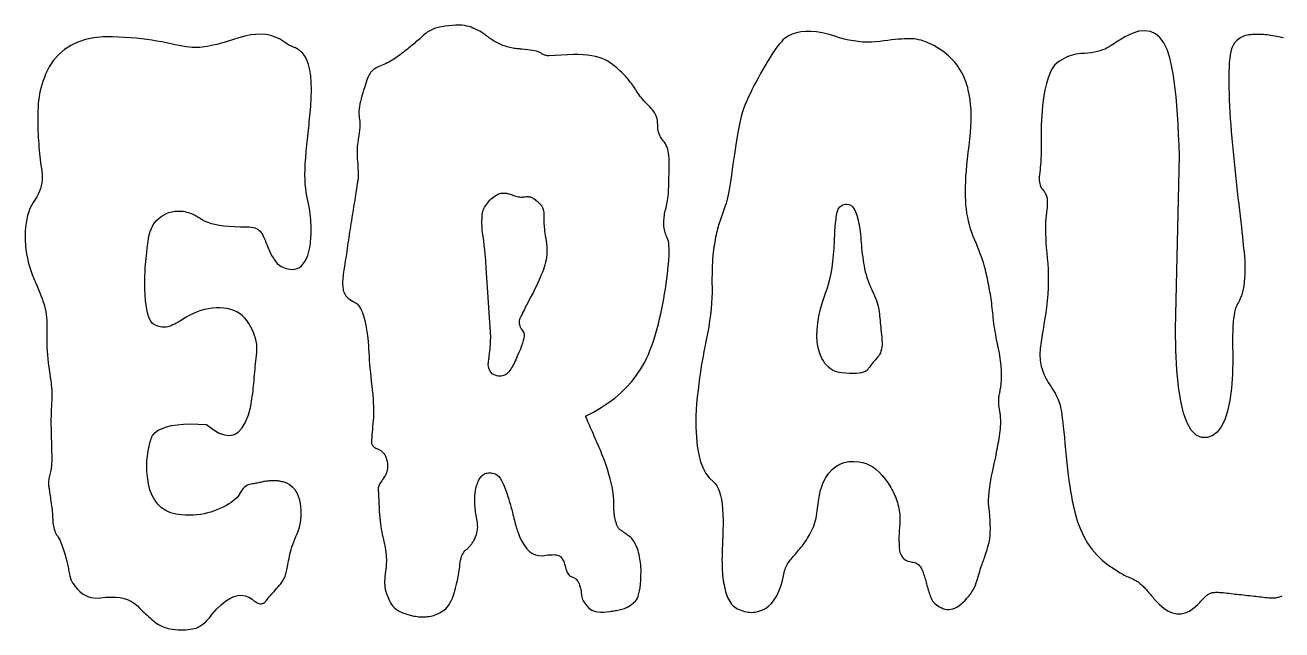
# Model space of a CAD drawing. Header units: millimetres. Extents: x 5 to 265, y 5 to 96.
# Drawn here: x 195.57 to 231.95, y 11.53 to 29.02 of the extents above; entities that cross this region are included whole.
import ezdxf

# ---------------------------------------------------------------- set-up
doc = ezdxf.new("R2010")
doc.units = ezdxf.units.MM

msp = doc.modelspace()

# ---------------------------------------------------------------- linework, layer by layer
at = {"layer": 'Schnitt'}
for points in [[(196.331, 16.315), (196.327, 16.27), (196.322, 16.225), (196.316, 16.182), (196.309, 16.139), (196.301, 16.097), (196.291, 16.057), (196.281, 16.017), (196.271, 15.978), (196.262, 15.94), (196.255, 15.903), (196.249, 15.867), (196.245, 15.832), (196.243, 15.799), (196.242, 15.766), (196.242, 15.735), (196.244, 15.705), (196.248, 15.676), (196.253, 15.646), (196.258, 15.612), (196.263, 15.576), (196.269, 15.537), (196.276, 15.494), (196.282, 15.449), (196.29, 15.4), (196.297, 15.349), (196.305, 15.294), (196.314, 15.236), (196.322, 15.177), (196.33, 15.119), (196.337, 15.061), (196.344, 15.004), (196.35, 14.947), (196.355, 14.892), (196.359, 14.837), (196.363, 14.782), (196.366, 14.728), (196.369, 14.675), (196.372, 14.623), (196.378, 14.574), (196.385, 14.526), (196.395, 14.48), (196.407, 14.436), (196.422, 14.394), (196.438, 14.354), (196.457, 14.316), (196.478, 14.28), (196.501, 14.247), (196.525, 14.209), (196.551, 14.164), (196.576, 14.111), (196.603, 14.05), (196.63, 13.98), (196.658, 13.902), (196.686, 13.816), (196.715, 13.722), (196.745, 13.62), (196.776, 13.51), (196.784, 13.466), (196.793, 13.424), (196.801, 13.382), (196.809, 13.341), (196.817, 13.301), (196.825, 13.262), (196.832, 13.224), (196.839, 13.186), (196.846, 13.15), (196.853, 13.114), (196.86, 13.08), (196.867, 13.048), (196.875, 13.018), (196.884, 12.991), (196.894, 12.966), (196.904, 12.943), (196.915, 12.922), (196.927, 12.903), (196.939, 12.887), (196.952, 12.872), (197.015, 12.781), (197.082, 12.701), (197.152, 12.632), (197.226, 12.573), (197.303, 12.526), (197.384, 12.49), (197.469, 12.464), (197.557, 12.45), (197.648, 12.447), (197.743, 12.455), (197.901, 12.471), (198.049, 12.477), (198.188, 12.473), (198.317, 12.458), (198.436, 12.433), (198.545, 12.396), (198.645, 12.35), (198.735, 12.293), (198.816, 12.225), (198.887, 12.147), (198.927, 12.107), (198.967, 12.068), (199.009, 12.028), (199.052, 11.988), (199.095, 11.949), (199.14, 11.909), (199.185, 11.87), (199.231, 11.83), (199.278, 11.79), (199.326, 11.751), (199.376, 11.713), (199.43, 11.679), (199.487, 11.648), (199.548, 11.621), (199.612, 11.597), (199.68, 11.577), (199.751, 11.56), (199.826, 11.547), (199.904, 11.537), (199.986, 11.531), (200.067, 11.528), (200.144, 11.527), (200.217, 11.53), (200.285, 11.535), (200.349, 11.542), (200.408, 11.552), (200.463, 11.565), (200.514, 11.58), (200.56, 11.598), (200.602, 11.619), (200.641, 11.642), (200.68, 11.668), (200.718, 11.697), (200.756, 11.728), (200.794, 11.762), (200.831, 11.798), (200.868, 11.838), (200.904, 11.879), (200.94, 11.924), (200.975, 11.971), (201.11, 12.122), (201.24, 12.249), (201.367, 12.352), (201.489, 12.432), (201.608, 12.487), (201.722, 12.52), (201.833, 12.528), (201.939, 12.513), (202.042, 12.473), (202.141, 12.411), (202.192, 12.37), (202.241, 12.338), (202.286, 12.312), (202.329, 12.294), (202.369, 12.284), (202.406, 12.281), (202.44, 12.286), (202.471, 12.298), (202.5, 12.318), (202.526, 12.345), (202.551, 12.376), (202.577, 12.409), (202.606, 12.444), (202.636, 12.48), (202.668, 12.518), (202.702, 12.557), (202.738, 12.598), (202.775, 12.64), (202.814, 12.684), (202.855, 12.729), (202.896, 12.775), (202.932, 12.819), (202.966, 12.861), (202.996, 12.902), (203.023, 12.941), (203.047, 12.979), (203.067, 13.015), (203.084, 13.049), (203.098, 13.083), (203.108, 13.114), (203.117, 13.147), (203.126, 13.182), (203.136, 13.221), (203.145, 13.264), (203.155, 13.309), (203.165, 13.358), (203.175, 13.41), (203.186, 13.466), (203.196, 13.525), (203.207, 13.587), (203.219, 13.651), (203.234, 13.717), (203.251, 13.785), (203.271, 13.854), (203.292, 13.925), (203.317, 13.997), (203.343, 14.071), (203.373, 14.146), (203.404, 14.223), (203.438, 14.301), (203.471, 14.382), (203.498, 14.463), (203.521, 14.547), (203.538, 14.632), (203.551, 14.719), (203.558, 14.808), (203.56, 14.899), (203.558, 14.991), (203.55, 15.085), (203.537, 15.181), (203.518, 15.274), (203.493, 15.36), (203.462, 15.44), (203.424, 15.512), (203.38, 15.577), (203.33, 15.635), (203.273, 15.686), (203.21, 15.73), (203.14, 15.767), (203.064, 15.797), (203.033, 15.805), (203.003, 15.812), (202.972, 15.819), (202.941, 15.825), (202.91, 15.83), (202.88, 15.834), (202.849, 15.837), (202.818, 15.839), (202.787, 15.84), (202.756, 15.841), (202.726, 15.84), (202.695, 15.839), (202.664, 15.838), (202.633, 15.835), (202.603, 15.832), (202.572, 15.829), (202.541, 15.824), (202.51, 15.82), (202.479, 15.814), (202.449, 15.808), (202.417, 15.801), (202.385, 15.794), (202.352, 15.788), (202.318, 15.781), (202.284, 15.775), (202.248, 15.768), (202.212, 15.761), (202.174, 15.755), (202.136, 15.748), (202.097, 15.742), (202.058, 15.733), (202.02, 15.719), (201.984, 15.701), (201.949, 15.678), (201.915, 15.651), (201.883, 15.619), (201.852, 15.582), (201.822, 15.541), (201.794, 15.495), (201.767, 15.445), (201.733, 15.397), (201.693, 15.35), (201.646, 15.304), (201.593, 15.258), (201.533, 15.214), (201.468, 15.17), (201.395, 15.128), (201.317, 15.086), (201.232, 15.045), (201.14, 15.005), (201.045, 14.968), (200.947, 14.936), (200.848, 14.908), (200.746, 14.885), (200.643, 14.868), (200.537, 14.855), (200.43, 14.847), (200.321, 14.843), (200.209, 14.845), (200.096, 14.851), (199.928, 14.874), (199.775, 14.916), (199.637, 14.978), (199.515, 15.059), (199.409, 15.159), (199.318, 15.279), (199.242, 15.418), (199.181, 15.576), (199.136, 15.754), (199.106, 15.951), (199.099, 16.029), (199.093, 16.107), (199.09, 16.184), (199.089, 16.26), (199.09, 16.335), (199.093, 16.41), (199.099, 16.483), (199.106, 16.556), (199.116, 16.627), (199.128, 16.698), (199.142, 16.766), (199.155, 16.829), (199.168, 16.887), (199.181, 16.941), (199.194, 16.99), (199.208, 17.033), (199.221, 17.072), (199.234, 17.106), (199.247, 17.136), (199.26, 17.16), (199.331, 17.234), (199.421, 17.299), (199.53, 17.354), (199.658, 17.399), (199.805, 17.435), (199.97, 17.461), (200.155, 17.477), (200.358, 17.484), (200.58, 17.48), (200.822, 17.468), (201.008, 17.323), (201.182, 17.221), (201.343, 17.164), (201.49, 17.151), (201.624, 17.182), (201.745, 17.257), (201.853, 17.375), (201.947, 17.538), (202.029, 17.745), (202.097, 17.995), (202.11, 18.066), (202.122, 18.138), (202.133, 18.21), (202.144, 18.284), (202.155, 18.358), (202.164, 18.433), (202.173, 18.51), (202.181, 18.586), (202.189, 18.664), (202.196, 18.743), (202.202, 18.822), (202.209, 18.902), (202.217, 18.981), (202.224, 19.061), (202.231, 19.142), (202.239, 19.222), (202.247, 19.303), (202.256, 19.383), (202.264, 19.464), (202.273, 19.546), (202.278, 19.627), (202.278, 19.71), (202.27, 19.793), (202.257, 19.876), (202.237, 19.961), (202.211, 20.046), (202.178, 20.131), (202.139, 20.218), (202.094, 20.305), (202.042, 20.392), (201.984, 20.476), (201.92, 20.551), (201.851, 20.617), (201.776, 20.675), (201.696, 20.725), (201.609, 20.765), (201.517, 20.798), (201.419, 20.821), (201.316, 20.836), (201.206, 20.843), (201.094, 20.841), (200.983, 20.833), (200.873, 20.817), (200.763, 20.794), (200.654, 20.763), (200.545, 20.725), (200.437, 20.68), (200.33, 20.628), (200.224, 20.569), (200.118, 20.502), (200.083, 20.48), (200.048, 20.459), (200.012, 20.439), (199.977, 20.419), (199.942, 20.4), (199.907, 20.382), (199.872, 20.364), (199.836, 20.347), (199.801, 20.331), (199.766, 20.315), (199.73, 20.302), (199.693, 20.291), (199.654, 20.285), (199.613, 20.282), (199.571, 20.282), (199.527, 20.286), (199.482, 20.294), (199.435, 20.305), (199.387, 20.319), (199.337, 20.337), (199.289, 20.364), (199.245, 20.404), (199.204, 20.457), (199.168, 20.524), (199.137, 20.604), (199.109, 20.697), (199.086, 20.804), (199.066, 20.925), (199.051, 21.058), (199.04, 21.206), (199.037, 21.272), (199.033, 21.34), (199.031, 21.41), (199.03, 21.48), (199.029, 21.552), (199.03, 21.625), (199.031, 21.7), (199.033, 21.776), (199.037, 21.853), (199.04, 21.931), (199.045, 22.012), (199.051, 22.095), (199.059, 22.181), (199.067, 22.269), (199.076, 22.36), (199.087, 22.454), (199.098, 22.55), (199.111, 22.649), (199.125, 22.751), (199.139, 22.855), (199.159, 22.957), (199.186, 23.053), (199.22, 23.142), (199.263, 23.224), (199.313, 23.3), (199.37, 23.369), (199.436, 23.432), (199.509, 23.488), (199.59, 23.537), (199.678, 23.58), (199.722, 23.597), (199.767, 23.611), (199.812, 23.622), (199.858, 23.631), (199.904, 23.638), (199.95, 23.642), (199.997, 23.644), (200.044, 23.644), (200.092, 23.641), (200.14, 23.635), (200.189, 23.627), (200.24, 23.615), (200.292, 23.6), (200.346, 23.581), (200.401, 23.558), (200.458, 23.532), (200.516, 23.503), (200.576, 23.47), (200.638, 23.433), (200.701, 23.393), (200.771, 23.354), (200.854, 23.318), (200.95, 23.287), (201.059, 23.26), (201.182, 23.237), (201.317, 23.218), (201.465, 23.203), (201.626, 23.193), (201.8, 23.187), (201.987, 23.185), (202.051, 23.183), (202.11, 23.177), (202.164, 23.168), (202.214, 23.155), (202.259, 23.138), (202.3, 23.117), (202.335, 23.093), (202.367, 23.065), (202.394, 23.033), (202.416, 22.998), (202.435, 22.96), (202.455, 22.921), (202.474, 22.882), (202.493, 22.841), (202.512, 22.8), (202.53, 22.758), (202.549, 22.714), (202.567, 22.671), (202.585, 22.626), (202.603, 22.58), (202.621, 22.534), (202.64, 22.489), (202.66, 22.445), (202.682, 22.402), (202.704, 22.36), (202.728, 22.319), (202.753, 22.278), (202.778, 22.239), (202.805, 22.2), (202.833, 22.162), (202.864, 22.126), (202.898, 22.094), (202.936, 22.065), (202.978, 22.039), (203.023, 22.016), (203.072, 21.997), (203.125, 21.981), (203.182, 21.969), (203.242, 21.959), (203.306, 21.953), (203.378, 21.96), (203.446, 21.979), (203.509, 22.011), (203.566, 22.055), (203.619, 22.113), (203.668, 22.183), (203.711, 22.266), (203.749, 22.361), (203.783, 22.47), (203.812, 22.591), (203.82, 22.649), (203.827, 22.708), (203.833, 22.769), (203.838, 22.832), (203.842, 22.896), (203.845, 22.962), (203.846, 23.029), (203.847, 23.098), (203.846, 23.168), (203.845, 23.24), (203.842, 23.313), (203.836, 23.39), (203.829, 23.468), (203.82, 23.549), (203.809, 23.633), (203.796, 23.718), (203.781, 23.807), (203.764, 23.897), (203.745, 23.991), (203.724, 24.086), (203.704, 24.188), (203.689, 24.3), (203.678, 24.422), (203.671, 24.554), (203.669, 24.696), (203.671, 24.849), (203.678, 25.011), (203.689, 25.184), (203.704, 25.366), (203.724, 25.559), (203.733, 25.643), (203.741, 25.726), (203.75, 25.81), (203.759, 25.893), (203.768, 25.977), (203.777, 26.061), (203.785, 26.144), (203.794, 26.228), (203.803, 26.311), (203.812, 26.395), (203.837, 26.666), (203.852, 26.918), (203.857, 27.15), (203.851, 27.362), (203.834, 27.555), (203.807, 27.727), (203.769, 27.88), (203.72, 28.013), (203.661, 28.126), (203.592, 28.22), (203.57, 28.241), (203.547, 28.262), (203.523, 28.281), (203.499, 28.299), (203.474, 28.316), (203.448, 28.332), (203.422, 28.347), (203.395, 28.361), (203.367, 28.373), (203.339, 28.385), (203.31, 28.396), (203.282, 28.409), (203.252, 28.423), (203.223, 28.437), (203.193, 28.453), (203.164, 28.47), (203.134, 28.489), (203.103, 28.508), (203.073, 28.528), (203.042, 28.55), (202.929, 28.621), (202.807, 28.678), (202.679, 28.72), (202.543, 28.747), (202.399, 28.759), (202.248, 28.755), (202.09, 28.737), (201.924, 28.704), (201.75, 28.656), (201.569, 28.594), (201.445, 28.556), (201.327, 28.521), (201.216, 28.491), (201.112, 28.463), (201.014, 28.44), (200.923, 28.419), (200.838, 28.403), (200.76, 28.39), (200.688, 28.38), (200.624, 28.374), (200.559, 28.371), (200.486, 28.372), (200.407, 28.376), (200.321, 28.384), (200.228, 28.396), (200.128, 28.411), (200.02, 28.429), (199.906, 28.451), (199.785, 28.477), (199.656, 28.506), (199.522, 28.535), (199.383, 28.562), (199.239, 28.586), (199.09, 28.608), (198.936, 28.627), (198.778, 28.643), (198.614, 28.656), (198.446, 28.667), (198.273, 28.676), (198.095, 28.682), (197.814, 28.679), (197.553, 28.653), (197.311, 28.603), (197.089, 28.53), (196.886, 28.434), (196.702, 28.315), (196.537, 28.172), (196.392, 28.006), (196.266, 27.817), (196.16, 27.604), (196.122, 27.511), (196.088, 27.418), (196.057, 27.324), (196.03, 27.229), (196.006, 27.134), (195.986, 27.038), (195.969, 26.942), (195.956, 26.844), (195.946, 26.746), (195.94, 26.648), (195.936, 26.549), (195.934, 26.451), (195.932, 26.353), (195.931, 26.255), (195.932, 26.158), (195.934, 26.062), (195.936, 25.966), (195.94, 25.87), (195.945, 25.775), (195.951, 25.68), (195.958, 25.586), (195.966, 25.493), (195.974, 25.402), (195.983, 25.311), (195.992, 25.221), (196.003, 25.133), (196.014, 25.045), (196.025, 24.959), (196.037, 24.874), (196.05, 24.79), (196.06, 24.706), (196.063, 24.623), (196.06, 24.541), (196.05, 24.459), (196.034, 24.377), (196.011, 24.296), (195.981, 24.216), (195.945, 24.135), (195.902, 24.056), (195.852, 23.976), (195.798, 23.894), (195.749, 23.807), (195.706, 23.715), (195.669, 23.617), (195.638, 23.514), (195.612, 23.406), (195.592, 23.293), (195.578, 23.174), (195.569, 23.05), (195.566, 22.921), (195.569, 22.79), (195.577, 22.66), (195.589, 22.533), (195.607, 22.407), (195.63, 22.283), (195.657, 22.161), (195.69, 22.04), (195.728, 21.922), (195.771, 21.805), (195.819, 21.689), (195.868, 21.578), (195.913, 21.473), (195.954, 21.374), (195.992, 21.281), (196.025, 21.195), (196.055, 21.114), (196.082, 21.04), (196.104, 20.972), (196.123, 20.91), (196.138, 20.854), (196.147, 20.818), (196.154, 20.782), (196.162, 20.745), (196.168, 20.708), (196.174, 20.67), (196.179, 20.631), (196.183, 20.591), (196.187, 20.551), (196.191, 20.511), (196.193, 20.469), (196.195, 20.426), (196.197, 20.38), (196.198, 20.332), (196.198, 20.281), (196.199, 20.227), (196.198, 20.171), (196.198, 20.112), (196.197, 20.05), (196.195, 19.986), (196.193, 19.919), (196.192, 19.847), (196.193, 19.768), (196.197, 19.68), (196.204, 19.585), (196.212, 19.482), (196.223, 19.372), (196.237, 19.254), (196.253, 19.128), (196.271, 18.994), (196.292, 18.853), (196.304, 18.771), (196.315, 18.691), (196.324, 18.614), (196.331, 18.54), (196.336, 18.468), (196.339, 18.399), (196.341, 18.333), (196.341, 18.269), (196.339, 18.208), (196.336, 18.149), (196.332, 18.096), (196.328, 18.042), (196.325, 17.987), (196.322, 17.931), (196.319, 17.875), (196.318, 17.817), (196.316, 17.758), (196.315, 17.699), (196.314, 17.639), (196.314, 17.578), (196.336, 16.456), (196.335, 16.408), (196.334, 16.361)], [(210.687, 28.135), (210.662, 28.139), (210.638, 28.144), (210.614, 28.151), (210.592, 28.16), (210.569, 28.17), (210.548, 28.181), (210.527, 28.194), (210.507, 28.209), (210.484, 28.224), (210.453, 28.238), (210.415, 28.252), (210.37, 28.265), (210.318, 28.278), (210.258, 28.289), (210.191, 28.3), (210.117, 28.311), (210.035, 28.321), (209.946, 28.33), (209.911, 28.33), (209.875, 28.332), (209.838, 28.335), (209.8, 28.339), (209.762, 28.343), (209.724, 28.35), (209.684, 28.357), (209.644, 28.365), (209.603, 28.374), (209.562, 28.385), (209.52, 28.396), (209.479, 28.409), (209.438, 28.423), (209.398, 28.437), (209.358, 28.453), (209.319, 28.47), (209.28, 28.489), (209.242, 28.508), (209.203, 28.528), (209.166, 28.55), (209.129, 28.572), (209.093, 28.594), (209.059, 28.616), (209.025, 28.638), (208.993, 28.66), (208.961, 28.682), (208.931, 28.704), (208.902, 28.726), (208.874, 28.748), (208.847, 28.769), (208.819, 28.791), (208.788, 28.813), (208.753, 28.834), (208.715, 28.856), (208.674, 28.877), (208.629, 28.897), (208.582, 28.918), (208.53, 28.938), (208.476, 28.958), (208.418, 28.978), (208.356, 28.996), (208.286, 29.009), (208.21, 29.017), (208.126, 29.021), (208.036, 29.02), (207.939, 29.014), (207.836, 29.004), (207.725, 28.989), (207.608, 28.969), (207.484, 28.945), (207.441, 28.931), (207.399, 28.916), (207.358, 28.899), (207.318, 28.88), (207.28, 28.86), (207.244, 28.839), (207.208, 28.815), (207.174, 28.791), (207.141, 28.764), (207.11, 28.737), (207.079, 28.708), (207.047, 28.678), (207.014, 28.649), (206.98, 28.619), (206.945, 28.588), (206.91, 28.557), (206.873, 28.526), (206.836, 28.494), (206.797, 28.461), (206.758, 28.429), (206.718, 28.396), (206.678, 28.363), (206.637, 28.33), (206.595, 28.297), (206.552, 28.264), (206.509, 28.231), (206.465, 28.198), (206.42, 28.165), (206.375, 28.132), (206.329, 28.099), (206.283, 28.067), (206.237, 28.036), (206.19, 28.007), (206.143, 27.979), (206.096, 27.953), (206.048, 27.929), (206.001, 27.906), (205.953, 27.884), (205.905, 27.864), (205.857, 27.846), (205.81, 27.828), (205.766, 27.807), (205.725, 27.785), (205.688, 27.762), (205.653, 27.736), (205.622, 27.709), (205.594, 27.68), (205.568, 27.649), (205.546, 27.616), (205.527, 27.582), (205.509, 27.544), (205.49, 27.502), (205.471, 27.454), (205.451, 27.401), (205.431, 27.343), (205.409, 27.28), (205.388, 27.212), (205.365, 27.139), (205.342, 27.061), (205.318, 26.977), (205.295, 26.894), (205.276, 26.815), (205.26, 26.74), (205.248, 26.67), (205.238, 26.604), (205.232, 26.542), (205.23, 26.485), (205.23, 26.432), (205.234, 26.384), (205.241, 26.34), (205.249, 26.295), (205.253, 26.244), (205.256, 26.188), (205.255, 26.125), (205.252, 26.057), (205.246, 25.982), (205.238, 25.902), (205.227, 25.816), (205.213, 25.723), (205.197, 25.625), (205.189, 25.572), (205.183, 25.516), (205.179, 25.459), (205.176, 25.4), (205.175, 25.339), (205.176, 25.277), (205.179, 25.213), (205.183, 25.147), (205.189, 25.079), (205.197, 25.01), (205.197, 24.987), (205.198, 24.965), (205.198, 24.943), (205.199, 24.92), (205.2, 24.897), (205.201, 24.874), (205.202, 24.85), (205.204, 24.827), (205.206, 24.803), (205.208, 24.779), (205.21, 24.754), (205.211, 24.73), (205.212, 24.705), (205.212, 24.68), (205.211, 24.655), (205.209, 24.63), (205.207, 24.604), (205.205, 24.578), (205.201, 24.552), (205.197, 24.526), (205.192, 24.497), (205.187, 24.464), (205.181, 24.427), (205.174, 24.385), (205.167, 24.339), (205.159, 24.288), (205.15, 24.233), (205.141, 24.174), (205.131, 24.11), (205.12, 24.042), (205.109, 23.971), (205.098, 23.899), (205.086, 23.826), (205.074, 23.752), (205.062, 23.677), (205.05, 23.6), (205.038, 23.523), (205.025, 23.444), (205.012, 23.364), (204.999, 23.284), (204.986, 23.202), (204.973, 23.121), (204.961, 23.04), (204.948, 22.96), (204.936, 22.879), (204.924, 22.799), (204.912, 22.719), (204.901, 22.64), (204.889, 22.56), (204.878, 22.481), (204.867, 22.403), (204.857, 22.328), (204.846, 22.255), (204.836, 22.185), (204.826, 22.118), (204.816, 22.054), (204.807, 21.992), (204.797, 21.932), (204.788, 21.875), (204.779, 21.821), (204.771, 21.769), (204.765, 21.718), (204.761, 21.668), (204.758, 21.619), (204.757, 21.571), (204.758, 21.524), (204.761, 21.479), (204.765, 21.434), (204.771, 21.391), (204.779, 21.349), (204.791, 21.307), (204.807, 21.268), (204.828, 21.229), (204.855, 21.192), (204.887, 21.156), (204.923, 21.122), (204.965, 21.088), (205.012, 21.057), (205.063, 21.026), (205.12, 20.997), (205.177, 20.959), (205.231, 20.901), (205.279, 20.825), (205.324, 20.729), (205.365, 20.615), (205.401, 20.481), (205.433, 20.328), (205.461, 20.156), (205.485, 19.965), (205.505, 19.754), (205.51, 19.652), (205.516, 19.546), (205.523, 19.437), (205.531, 19.325), (205.541, 19.21), (205.551, 19.092), (205.563, 18.971), (205.575, 18.847), (205.589, 18.72), (205.604, 18.589), (205.618, 18.459), (205.63, 18.334), (205.639, 18.213), (205.646, 18.097), (205.651, 17.984), (205.653, 17.877), (205.652, 17.773), (205.65, 17.674), (205.644, 17.58), (205.637, 17.49), (205.628, 17.405), (205.621, 17.327), (205.614, 17.256), (205.609, 17.191), (205.604, 17.132), (205.6, 17.081), (205.597, 17.036), (205.595, 16.997), (205.593, 16.965), (205.593, 16.94), (205.595, 16.918), (205.601, 16.897), (205.611, 16.877), (205.625, 16.857), (205.642, 16.838), (205.664, 16.82), (205.69, 16.802), (205.72, 16.785), (205.753, 16.769), (205.791, 16.753), (205.829, 16.736), (205.864, 16.714), (205.897, 16.689), (205.926, 16.66), (205.953, 16.627), (205.977, 16.59), (205.998, 16.548), (206.016, 16.503), (206.031, 16.454), (206.044, 16.401), (206.053, 16.347), (206.057, 16.294), (206.058, 16.242), (206.054, 16.192), (206.046, 16.143), (206.034, 16.095), (206.018, 16.049), (205.998, 16.004), (205.973, 15.96), (205.945, 15.918), (205.915, 15.877), (205.889, 15.839), (205.866, 15.803), (205.846, 15.77), (205.829, 15.739), (205.815, 15.71), (205.805, 15.684), (205.797, 15.661), (205.792, 15.64), (205.791, 15.621), (205.813, 15.049), (205.818, 14.954), (205.824, 14.861), (205.832, 14.771), (205.841, 14.683), (205.851, 14.598), (205.863, 14.516), (205.876, 14.436), (205.89, 14.36), (205.906, 14.285), (205.923, 14.214), (205.94, 14.145), (205.955, 14.079), (205.969, 14.015), (205.981, 13.955), (205.991, 13.897), (206.001, 13.843), (206.008, 13.791), (206.014, 13.742), (206.019, 13.696), (206.022, 13.653), (206.023, 13.612), (206.025, 13.571), (206.025, 13.532), (206.025, 13.495), (206.024, 13.458), (206.023, 13.422), (206.021, 13.387), (206.018, 13.354), (206.015, 13.321), (206.011, 13.29), (206.006, 13.259), (206.002, 13.229), (205.998, 13.2), (205.995, 13.17), (205.991, 13.142), (205.988, 13.113), (205.985, 13.085), (205.982, 13.058), (205.98, 13.031), (205.978, 13.004), (205.976, 12.978), (205.975, 12.951), (205.974, 12.924), (205.974, 12.897), (205.975, 12.87), (205.976, 12.842), (205.978, 12.814), (205.981, 12.786), (205.985, 12.758), (205.989, 12.729), (205.994, 12.699), (206.002, 12.667), (206.012, 12.632), (206.024, 12.594), (206.038, 12.553), (206.055, 12.51), (206.073, 12.465), (206.094, 12.416), (206.117, 12.365), (206.143, 12.312), (206.173, 12.258), (206.212, 12.208), (206.259, 12.162), (206.315, 12.118), (206.379, 12.078), (206.451, 12.041), (206.532, 12.008), (206.621, 11.977), (206.718, 11.95), (206.824, 11.927), (206.868, 11.919), (206.912, 11.912), (206.956, 11.907), (207, 11.904), (207.044, 11.902), (207.088, 11.902), (207.132, 11.903), (207.176, 11.906), (207.22, 11.91), (207.264, 11.916), (207.308, 11.924), (207.352, 11.934), (207.396, 11.946), (207.44, 11.962), (207.484, 11.979), (207.528, 11.999), (207.572, 12.021), (207.616, 12.046), (207.66, 12.073), (207.704, 12.103), (207.747, 12.138), (207.788, 12.182), (207.828, 12.235), (207.866, 12.296), (207.902, 12.367), (207.936, 12.446), (207.968, 12.534), (207.999, 12.63), (208.028, 12.736), (208.056, 12.85), (208.068, 12.9), (208.081, 12.951), (208.092, 13.003), (208.103, 13.058), (208.113, 13.114), (208.123, 13.172), (208.132, 13.232), (208.14, 13.294), (208.148, 13.357), (208.154, 13.422), (208.162, 13.486), (208.173, 13.545), (208.187, 13.6), (208.204, 13.651), (208.223, 13.697), (208.245, 13.739), (208.271, 13.776), (208.299, 13.809), (208.33, 13.838), (208.363, 13.862), (208.381, 13.88), (208.398, 13.898), (208.415, 13.916), (208.432, 13.936), (208.449, 13.955), (208.465, 13.975), (208.481, 13.996), (208.497, 14.017), (208.513, 14.038), (208.528, 14.06), (208.543, 14.082), (208.558, 14.106), (208.571, 14.132), (208.585, 14.158), (208.597, 14.186), (208.609, 14.215), (208.62, 14.246), (208.63, 14.278), (208.64, 14.311), (208.649, 14.345), (208.657, 14.382), (208.663, 14.419), (208.667, 14.459), (208.669, 14.5), (208.668, 14.543), (208.666, 14.588), (208.662, 14.635), (208.656, 14.683), (208.648, 14.733), (208.638, 14.785), (208.628, 14.838), (208.618, 14.889), (208.61, 14.941), (208.603, 14.991), (208.597, 15.041), (208.592, 15.09), (208.588, 15.138), (208.585, 15.186), (208.584, 15.233), (208.583, 15.28), (208.584, 15.326), (208.585, 15.371), (208.588, 15.415), (208.592, 15.458), (208.597, 15.5), (208.603, 15.541), (208.61, 15.582), (208.618, 15.621), (208.628, 15.66), (208.638, 15.698), (208.65, 15.734), (208.662, 15.769), (208.676, 15.803), (208.691, 15.835), (208.707, 15.865), (208.724, 15.894), (208.742, 15.922), (208.761, 15.947), (208.782, 15.972), (208.803, 15.995), (208.826, 16.015), (208.852, 16.032), (208.88, 16.046), (208.91, 16.056), (208.943, 16.063), (208.979, 16.067), (209.016, 16.068), (209.056, 16.065), (209.099, 16.059), (209.144, 16.05), (209.19, 16.033), (209.234, 16.004), (209.277, 15.964), (209.32, 15.912), (209.361, 15.849), (209.401, 15.774), (209.44, 15.687), (209.478, 15.589), (209.515, 15.479), (209.551, 15.357), (209.568, 15.304), (209.585, 15.25), (209.601, 15.197), (209.618, 15.142), (209.633, 15.088), (209.648, 15.032), (209.663, 14.977), (209.677, 14.921), (209.691, 14.864), (209.705, 14.807), (209.718, 14.751), (209.731, 14.697), (209.744, 14.646), (209.757, 14.596), (209.771, 14.549), (209.784, 14.504), (209.797, 14.461), (209.81, 14.42), (209.823, 14.382), (209.837, 14.345), (209.892, 14.2), (209.954, 14.073), (210.021, 13.963), (210.093, 13.871), (210.172, 13.796), (210.256, 13.739), (210.346, 13.699), (210.442, 13.677), (210.543, 13.673), (210.65, 13.686), (210.71, 13.693), (210.765, 13.699), (210.816, 13.701), (210.863, 13.702), (210.906, 13.7), (210.944, 13.695), (210.979, 13.688), (211.009, 13.679), (211.035, 13.667), (211.057, 13.653), (211.076, 13.636), (211.095, 13.615), (211.112, 13.592), (211.129, 13.565), (211.145, 13.535), (211.16, 13.501), (211.174, 13.464), (211.187, 13.424), (211.199, 13.381), (211.211, 13.334), (211.223, 13.288), (211.236, 13.246), (211.251, 13.208), (211.267, 13.174), (211.285, 13.144), (211.304, 13.119), (211.325, 13.098), (211.348, 13.081), (211.372, 13.068), (211.398, 13.059), (211.423, 13.051), (211.448, 13.042), (211.471, 13.029), (211.493, 13.015), (211.513, 12.999), (211.532, 12.98), (211.55, 12.959), (211.567, 12.936), (211.582, 12.911), (211.596, 12.883), (211.608, 12.854), (211.62, 12.824), (211.63, 12.794), (211.64, 12.762), (211.648, 12.729), (211.655, 12.696), (211.661, 12.662), (211.666, 12.626), (211.67, 12.59), (211.673, 12.553), (211.676, 12.516), (211.684, 12.479), (211.694, 12.442), (211.708, 12.406), (211.725, 12.369), (211.745, 12.333), (211.769, 12.297), (211.796, 12.261), (211.826, 12.226), (211.859, 12.191), (211.89, 12.154), (211.927, 12.122), (211.972, 12.096), (212.025, 12.075), (212.085, 12.059), (212.152, 12.048), (212.227, 12.043), (212.31, 12.043), (212.4, 12.048), (212.497, 12.059), (212.537, 12.063), (212.576, 12.069), (212.615, 12.075), (212.654, 12.082), (212.692, 12.089), (212.731, 12.097), (212.769, 12.106), (212.807, 12.115), (212.844, 12.125), (212.882, 12.136), (212.919, 12.148), (212.956, 12.162), (212.992, 12.179), (213.028, 12.197), (213.063, 12.218), (213.098, 12.241), (213.133, 12.267), (213.167, 12.294), (213.2, 12.324), (213.234, 12.356), (213.265, 12.394), (213.293, 12.443), (213.318, 12.503), (213.339, 12.574), (213.357, 12.655), (213.372, 12.747), (213.384, 12.85), (213.392, 12.964), (213.397, 13.089), (213.399, 13.224), (213.398, 13.285), (213.395, 13.346), (213.391, 13.407), (213.384, 13.467), (213.377, 13.526), (213.367, 13.586), (213.355, 13.644), (213.342, 13.703), (213.327, 13.76), (213.311, 13.818), (213.292, 13.873), (213.273, 13.925), (213.252, 13.974), (213.23, 14.02), (213.206, 14.062), (213.181, 14.101), (213.155, 14.137), (213.128, 14.17), (213.099, 14.199), (213.069, 14.225), (213.039, 14.248), (213.01, 14.27), (212.983, 14.29), (212.958, 14.309), (212.934, 14.326), (212.912, 14.342), (212.891, 14.356), (212.872, 14.369), (212.854, 14.38), (212.838, 14.389), (212.823, 14.399), (212.808, 14.409), (212.795, 14.42), (212.782, 14.432), (212.769, 14.444), (212.757, 14.458), (212.746, 14.473), (212.736, 14.488), (212.726, 14.504), (212.717, 14.521), (212.708, 14.54), (212.7, 14.56), (212.692, 14.581), (212.684, 14.604), (212.676, 14.629), (212.668, 14.655), (212.661, 14.682), (212.654, 14.711), (212.647, 14.742), (212.64, 14.774), (212.634, 14.809), (212.628, 14.848), (212.623, 14.891), (212.619, 14.938), (212.615, 14.989), (212.612, 15.043), (212.61, 15.102), (212.608, 15.165), (212.607, 15.231), (212.607, 15.302), (212.604, 15.379), (212.596, 15.465), (212.581, 15.56), (212.561, 15.664), (212.536, 15.777), (212.504, 15.9), (212.467, 16.031), (212.424, 16.171), (212.375, 16.32), (212.321, 16.478), (212.295, 16.544), (212.268, 16.61), (212.241, 16.675), (212.214, 16.74), (212.186, 16.805), (212.159, 16.87), (212.131, 16.935), (212.103, 16.999), (212.075, 17.063), (212.046, 17.127), (212.018, 17.19), (211.99, 17.252), (211.964, 17.313), (211.937, 17.373), (211.912, 17.432), (211.887, 17.49), (211.862, 17.546), (211.839, 17.602), (211.816, 17.656), (211.793, 17.71), (212.024, 17.828), (212.242, 17.955), (212.446, 18.09), (212.638, 18.234), (212.816, 18.386), (212.981, 18.546), (213.133, 18.715), (213.271, 18.892), (213.396, 19.077), (213.508, 19.271), (213.56, 19.378), (213.61, 19.49), (213.658, 19.605), (213.704, 19.725), (213.748, 19.848), (213.79, 19.975), (213.829, 20.107), (213.867, 20.242), (213.903, 20.381), (213.937, 20.524), (213.969, 20.669), (214, 20.814), (214.028, 20.958), (214.055, 21.103), (214.08, 21.247), (214.103, 21.391), (214.125, 21.535), (214.145, 21.678), (214.163, 21.821), (214.179, 21.964), (214.193, 22.102), (214.203, 22.229), (214.209, 22.346), (214.213, 22.452), (214.212, 22.547), (214.208, 22.632), (214.201, 22.706), (214.19, 22.77), (214.175, 22.823), (214.157, 22.866), (214.138, 22.904), (214.122, 22.942), (214.107, 22.982), (214.094, 23.022), (214.083, 23.064), (214.074, 23.106), (214.067, 23.149), (214.062, 23.193), (214.059, 23.238), (214.058, 23.284), (214.059, 23.33), (214.061, 23.376), (214.064, 23.422), (214.069, 23.468), (214.075, 23.514), (214.082, 23.561), (214.091, 23.607), (214.1, 23.653), (214.112, 23.699), (214.124, 23.745), (214.137, 23.793), (214.148, 23.843), (214.159, 23.896), (214.168, 23.951), (214.176, 24.009), (214.184, 24.07), (214.19, 24.133), (214.195, 24.199), (214.198, 24.268), (214.201, 24.339), (214.203, 24.412), (214.205, 24.485), (214.207, 24.56), (214.208, 24.634), (214.209, 24.71), (214.21, 24.786), (214.211, 24.863), (214.212, 24.941), (214.212, 25.019), (214.212, 25.098), (214.21, 25.174), (214.206, 25.247), (214.197, 25.315), (214.186, 25.379), (214.171, 25.438), (214.153, 25.493), (214.131, 25.544), (214.107, 25.59), (214.079, 25.632), (214.047, 25.669), (214.016, 25.706), (213.988, 25.744), (213.963, 25.786), (213.942, 25.829), (213.924, 25.875), (213.909, 25.924), (213.897, 25.975), (213.889, 26.028), (213.884, 26.084), (213.882, 26.142), (213.88, 26.201), (213.873, 26.258), (213.862, 26.313), (213.845, 26.367), (213.825, 26.42), (213.799, 26.47), (213.769, 26.52), (213.735, 26.568), (213.695, 26.614), (213.651, 26.659), (213.606, 26.703), (213.563, 26.746), (213.522, 26.79), (213.483, 26.833), (213.445, 26.876), (213.41, 26.919), (213.377, 26.961), (213.345, 27.003), (213.316, 27.046), (213.289, 27.087), (213.262, 27.129), (213.235, 27.171), (213.206, 27.212), (213.178, 27.253), (213.148, 27.294), (213.118, 27.334), (213.088, 27.374), (213.056, 27.415), (213.024, 27.455), (212.992, 27.494), (212.957, 27.534), (212.92, 27.575), (212.879, 27.617), (212.835, 27.66), (212.788, 27.703), (212.738, 27.748), (212.685, 27.793), (212.629, 27.839), (212.57, 27.886), (212.508, 27.934), (212.44, 27.98), (212.363, 28.021), (212.278, 28.057), (212.184, 28.089), (212.082, 28.115), (211.971, 28.137), (211.852, 28.154), (211.724, 28.166), (211.587, 28.173), (211.442, 28.176), (210.738, 28.132), (210.712, 28.133)], [(216.895, 12.093), (216.998, 12.144), (217.092, 12.211), (217.179, 12.294), (217.257, 12.394), (217.328, 12.51), (217.391, 12.642), (217.446, 12.79), (217.493, 12.955), (217.532, 13.136), (217.542, 13.184), (217.554, 13.23), (217.568, 13.274), (217.583, 13.317), (217.601, 13.359), (217.621, 13.399), (217.642, 13.437), (217.666, 13.474), (217.692, 13.509), (217.719, 13.543), (217.748, 13.576), (217.777, 13.61), (217.807, 13.645), (217.837, 13.68), (217.868, 13.716), (217.899, 13.753), (217.93, 13.79), (217.962, 13.828), (217.994, 13.866), (218.027, 13.906), (218.06, 13.946), (218.092, 13.988), (218.124, 14.032), (218.155, 14.078), (218.186, 14.126), (218.217, 14.175), (218.247, 14.226), (218.277, 14.279), (218.306, 14.333), (218.335, 14.389), (218.362, 14.447), (218.388, 14.507), (218.411, 14.568), (218.432, 14.63), (218.45, 14.695), (218.467, 14.76), (218.481, 14.827), (218.493, 14.896), (218.503, 14.966), (218.511, 15.038), (218.518, 15.109), (218.525, 15.177), (218.533, 15.243), (218.542, 15.305), (218.552, 15.365), (218.562, 15.422), (218.573, 15.476), (218.585, 15.527), (218.597, 15.575), (218.61, 15.621), (218.676, 15.787), (218.752, 15.933), (218.838, 16.059), (218.933, 16.166), (219.038, 16.253), (219.153, 16.32), (219.278, 16.367), (219.412, 16.395), (219.556, 16.402), (219.709, 16.39), (219.813, 16.371), (219.915, 16.339), (220.014, 16.295), (220.11, 16.239), (220.204, 16.17), (220.295, 16.09), (220.383, 15.996), (220.469, 15.891), (220.552, 15.773), (220.633, 15.643), (220.662, 15.59), (220.691, 15.536), (220.717, 15.482), (220.742, 15.428), (220.764, 15.373), (220.786, 15.318), (220.805, 15.263), (220.823, 15.207), (220.838, 15.15), (220.852, 15.093), (220.865, 15.036), (220.875, 14.979), (220.883, 14.923), (220.889, 14.866), (220.894, 14.81), (220.896, 14.754), (220.896, 14.698), (220.895, 14.643), (220.891, 14.587), (220.885, 14.532), (220.879, 14.477), (220.874, 14.419), (220.871, 14.36), (220.868, 14.298), (220.866, 14.236), (220.866, 14.171), (220.866, 14.104), (220.868, 14.036), (220.871, 13.966), (220.874, 13.895), (220.882, 13.825), (220.896, 13.762), (220.917, 13.706), (220.945, 13.655), (220.979, 13.612), (221.02, 13.574), (221.067, 13.543), (221.121, 13.518), (221.181, 13.5), (221.248, 13.488), (221.287, 13.482), (221.323, 13.473), (221.356, 13.461), (221.387, 13.446), (221.416, 13.427), (221.442, 13.406), (221.466, 13.382), (221.487, 13.354), (221.506, 13.324), (221.523, 13.29), (221.538, 13.254), (221.553, 13.218), (221.567, 13.181), (221.581, 13.142), (221.595, 13.103), (221.608, 13.063), (221.62, 13.022), (221.632, 12.98), (221.644, 12.938), (221.655, 12.894), (221.666, 12.85), (221.678, 12.807), (221.69, 12.763), (221.702, 12.72), (221.715, 12.677), (221.729, 12.634), (221.743, 12.592), (221.757, 12.549), (221.772, 12.507), (221.787, 12.465), (221.804, 12.425), (221.826, 12.386), (221.851, 12.349), (221.88, 12.314), (221.913, 12.281), (221.951, 12.25), (221.992, 12.222), (222.037, 12.195), (222.086, 12.17), (222.139, 12.147), (222.194, 12.129), (222.25, 12.119), (222.307, 12.116), (222.364, 12.122), (222.422, 12.136), (222.48, 12.157), (222.54, 12.187), (222.6, 12.224), (222.66, 12.269), (222.721, 12.323), (222.781, 12.38), (222.836, 12.44), (222.887, 12.5), (222.934, 12.562), (222.977, 12.625), (223.016, 12.689), (223.05, 12.755), (223.08, 12.822), (223.106, 12.891), (223.128, 12.96), (223.148, 13.029), (223.167, 13.095), (223.186, 13.157), (223.204, 13.217), (223.222, 13.274), (223.239, 13.327), (223.256, 13.377), (223.272, 13.425), (223.288, 13.469), (223.304, 13.51), (223.32, 13.551), (223.335, 13.594), (223.351, 13.64), (223.367, 13.688), (223.384, 13.738), (223.4, 13.791), (223.417, 13.846), (223.434, 13.904), (223.452, 13.964), (223.469, 14.027), (223.485, 14.095), (223.497, 14.171), (223.506, 14.257), (223.511, 14.35), (223.513, 14.453), (223.511, 14.564), (223.506, 14.683), (223.497, 14.811), (223.485, 14.948), (223.469, 15.093), (223.463, 15.183), (223.463, 15.284), (223.468, 15.397), (223.48, 15.522), (223.496, 15.659), (223.519, 15.808), (223.547, 15.969), (223.582, 16.141), (223.621, 16.326), (223.667, 16.522), (223.68, 16.588), (223.693, 16.655), (223.705, 16.722), (223.718, 16.79), (223.73, 16.858), (223.742, 16.926), (223.754, 16.995), (223.765, 17.064), (223.777, 17.134), (223.788, 17.204), (223.798, 17.274), (223.805, 17.342), (223.811, 17.41), (223.814, 17.477), (223.815, 17.542), (223.814, 17.606), (223.811, 17.669), (223.805, 17.732), (223.798, 17.793), (223.788, 17.853), (223.778, 17.91), (223.769, 17.965), (223.763, 18.017), (223.758, 18.065), (223.755, 18.111), (223.754, 18.153), (223.754, 18.193), (223.756, 18.229), (223.76, 18.262), (223.766, 18.292), (223.772, 18.321), (223.779, 18.351), (223.785, 18.381), (223.79, 18.412), (223.796, 18.443), (223.801, 18.476), (223.807, 18.509), (223.812, 18.542), (223.816, 18.576), (223.821, 18.611), (223.825, 18.647), (223.828, 18.685), (223.831, 18.726), (223.833, 18.768), (223.835, 18.812), (223.835, 18.858), (223.835, 18.906), (223.835, 18.956), (223.834, 19.008), (223.832, 19.062), (223.829, 19.119), (223.824, 19.179), (223.817, 19.244), (223.809, 19.312), (223.799, 19.383), (223.787, 19.459), (223.773, 19.538), (223.758, 19.621), (223.741, 19.708), (223.722, 19.798), (223.703, 19.89), (223.685, 19.979), (223.668, 20.067), (223.653, 20.152), (223.639, 20.235), (223.627, 20.317), (223.616, 20.396), (223.606, 20.474), (223.597, 20.549), (223.59, 20.623), (223.583, 20.695), (223.576, 20.766), (223.568, 20.837), (223.56, 20.906), (223.551, 20.975), (223.542, 21.043), (223.533, 21.109), (223.523, 21.175), (223.513, 21.24), (223.502, 21.305), (223.491, 21.368), (223.479, 21.432), (223.467, 21.496), (223.454, 21.56), (223.442, 21.623), (223.428, 21.687), (223.414, 21.751), (223.4, 21.815), (223.385, 21.879), (223.37, 21.942), (223.353, 22.008), (223.333, 22.079), (223.31, 22.153), (223.284, 22.233), (223.255, 22.316), (223.222, 22.404), (223.187, 22.496), (223.148, 22.593), (223.107, 22.694), (223.062, 22.8), (223.018, 22.908), (222.978, 23.018), (222.942, 23.129), (222.909, 23.241), (222.881, 23.355), (222.856, 23.47), (222.836, 23.586), (222.819, 23.704), (222.807, 23.823), (222.798, 23.943), (222.793, 24.068), (222.792, 24.2), (222.793, 24.34), (222.798, 24.487), (222.807, 24.641), (222.818, 24.803), (222.833, 24.973), (222.851, 25.15), (222.873, 25.334), (222.897, 25.526), (222.921, 25.719), (222.939, 25.904), (222.951, 26.083), (222.957, 26.255), (222.958, 26.42), (222.953, 26.578), (222.942, 26.729), (222.925, 26.874), (222.903, 27.011), (222.875, 27.142), (222.856, 27.217), (222.835, 27.29), (222.811, 27.362), (222.784, 27.433), (222.754, 27.502), (222.722, 27.571), (222.688, 27.639), (222.65, 27.705), (222.61, 27.771), (222.567, 27.835), (222.522, 27.898), (222.473, 27.959), (222.42, 28.018), (222.363, 28.076), (222.304, 28.132), (222.24, 28.186), (222.173, 28.238), (222.103, 28.289), (222.029, 28.338), (221.952, 28.385), (221.873, 28.429), (221.797, 28.468), (221.721, 28.503), (221.648, 28.534), (221.575, 28.561), (221.505, 28.583), (221.435, 28.6), (221.368, 28.613), (221.302, 28.622), (221.237, 28.627), (221.171, 28.628), (221.098, 28.627), (221.02, 28.624), (220.936, 28.62), (220.847, 28.613), (220.752, 28.604), (220.651, 28.593), (220.544, 28.581), (220.432, 28.566), (220.314, 28.55), (220.192, 28.535), (220.068, 28.528), (219.942, 28.527), (219.814, 28.532), (219.684, 28.544), (219.553, 28.563), (219.419, 28.588), (219.283, 28.62), (219.145, 28.658), (219.005, 28.704), (218.821, 28.758), (218.645, 28.799), (218.478, 28.827), (218.319, 28.841), (218.17, 28.841), (218.029, 28.828), (217.897, 28.801), (217.774, 28.76), (217.66, 28.706), (217.554, 28.638), (217.509, 28.594), (217.461, 28.543), (217.411, 28.484), (217.359, 28.418), (217.304, 28.343), (217.247, 28.262), (217.187, 28.172), (217.125, 28.075), (217.061, 27.97), (216.994, 27.857), (216.926, 27.741), (216.861, 27.625), (216.798, 27.51), (216.737, 27.396), (216.677, 27.283), (216.62, 27.17), (216.565, 27.057), (216.512, 26.946), (216.46, 26.835), (216.411, 26.725), (216.375, 26.633), (216.339, 26.516), (216.301, 26.374), (216.263, 26.207), (216.224, 26.016), (216.184, 25.798), (216.143, 25.556), (216.101, 25.289), (216.059, 24.997), (216.015, 24.68), (215.997, 24.552), (215.979, 24.431), (215.96, 24.318), (215.941, 24.212), (215.922, 24.114), (215.902, 24.023), (215.881, 23.939), (215.86, 23.864), (215.839, 23.795), (215.817, 23.734), (215.796, 23.677), (215.775, 23.621), (215.754, 23.565), (215.735, 23.509), (215.716, 23.454), (215.697, 23.399), (215.679, 23.345), (215.662, 23.291), (215.646, 23.238), (215.63, 23.185), (215.615, 23.13), (215.6, 23.074), (215.586, 23.014), (215.572, 22.952), (215.559, 22.888), (215.546, 22.82), (215.533, 22.751), (215.521, 22.678), (215.51, 22.603), (215.498, 22.525), (215.488, 22.443), (215.479, 22.354), (215.471, 22.26), (215.465, 22.159), (215.46, 22.052), (215.456, 21.939), (215.454, 21.82), (215.453, 21.695), (215.453, 21.563), (215.454, 21.426), (215.454, 21.282), (215.45, 21.132), (215.44, 20.976), (215.426, 20.813), (215.408, 20.645), (215.385, 20.47), (215.357, 20.29), (215.324, 20.103), (215.287, 19.91), (215.246, 19.71), (215.219, 19.583), (215.194, 19.448), (215.168, 19.304), (215.144, 19.151), (215.119, 18.99), (215.095, 18.821), (215.072, 18.644), (215.049, 18.458), (215.026, 18.264), (215.004, 18.061), (214.989, 17.714), (214.988, 17.395), (215.001, 17.102), (215.028, 16.837), (215.07, 16.599), (215.125, 16.389), (215.195, 16.205), (215.278, 16.049), (215.376, 15.92), (215.487, 15.819), (215.542, 15.764), (215.59, 15.696), (215.633, 15.616), (215.67, 15.523), (215.702, 15.417), (215.728, 15.299), (215.748, 15.168), (215.762, 15.024), (215.77, 14.867), (215.773, 14.697), (215.773, 14.618), (215.772, 14.538), (215.771, 14.458), (215.77, 14.377), (215.768, 14.296), (215.765, 14.214), (215.762, 14.132), (215.759, 14.05), (215.755, 13.967), (215.751, 13.884), (215.747, 13.801), (215.745, 13.719), (215.743, 13.638), (215.742, 13.558), (215.743, 13.48), (215.745, 13.402), (215.747, 13.326), (215.751, 13.25), (215.756, 13.176), (215.762, 13.103), (215.77, 13.031), (215.779, 12.962), (215.789, 12.893), (215.801, 12.827), (215.814, 12.762), (215.83, 12.699), (215.846, 12.638), (215.864, 12.579), (215.884, 12.521), (215.905, 12.465), (215.929, 12.412), (215.956, 12.363), (215.986, 12.316), (216.02, 12.274), (216.056, 12.235), (216.096, 12.199), (216.14, 12.167), (216.187, 12.138), (216.237, 12.113), (216.29, 12.092), (216.344, 12.074), (216.398, 12.059), (216.45, 12.047), (216.501, 12.039), (216.551, 12.034), (216.6, 12.032), (216.648, 12.034), (216.695, 12.039), (216.74, 12.047), (216.785, 12.059)], [(208.909, 22.132), (208.903, 22.214), (208.895, 22.307), (208.886, 22.41), (208.873, 22.522), (208.859, 22.645), (208.843, 22.778), (208.824, 22.921), (208.803, 23.075), (208.799, 23.127), (208.796, 23.178), (208.794, 23.228), (208.793, 23.277), (208.792, 23.325), (208.793, 23.371), (208.794, 23.417), (208.796, 23.462), (208.799, 23.505), (208.803, 23.547), (208.809, 23.589), (208.819, 23.63), (208.832, 23.672), (208.849, 23.713), (208.869, 23.754), (208.893, 23.794), (208.92, 23.834), (208.951, 23.875), (208.985, 23.914), (209.023, 23.954), (209.062, 23.992), (209.1, 24.026), (209.138, 24.056), (209.174, 24.083), (209.21, 24.105), (209.245, 24.124), (209.278, 24.14), (209.311, 24.151), (209.344, 24.159), (209.375, 24.163), (209.406, 24.164), (209.437, 24.164), (209.469, 24.162), (209.501, 24.158), (209.534, 24.152), (209.567, 24.145), (209.601, 24.135), (209.635, 24.124), (209.67, 24.112), (209.705, 24.097), (209.74, 24.083), (209.776, 24.071), (209.812, 24.062), (209.849, 24.055), (209.886, 24.05), (209.924, 24.048), (209.962, 24.049), (210, 24.051), (210.039, 24.057), (210.078, 24.064), (210.087, 24.064), (210.097, 24.064), (210.107, 24.063), (210.117, 24.062), (210.128, 24.061), (210.139, 24.06), (210.151, 24.059), (210.163, 24.057), (210.175, 24.055), (210.188, 24.053), (210.203, 24.05), (210.219, 24.043), (210.237, 24.035), (210.257, 24.023), (210.279, 24.009), (210.303, 23.992), (210.329, 23.973), (210.357, 23.951), (210.387, 23.926), (210.419, 23.899), (210.451, 23.87), (210.479, 23.841), (210.503, 23.81), (210.525, 23.78), (210.543, 23.748), (210.558, 23.716), (210.569, 23.683), (210.578, 23.649), (210.582, 23.615), (210.584, 23.58), (210.584, 23.338), (210.585, 23.305), (210.587, 23.267), (210.59, 23.223), (210.595, 23.175), (210.601, 23.121), (210.608, 23.063), (210.616, 22.999), (210.626, 22.93), (210.638, 22.857), (210.65, 22.778), (210.661, 22.697), (210.669, 22.617), (210.673, 22.539), (210.673, 22.461), (210.669, 22.385), (210.662, 22.309), (210.651, 22.235), (210.636, 22.162), (210.617, 22.09), (210.595, 22.019), (210.57, 21.948), (210.541, 21.873), (210.511, 21.796), (210.477, 21.717), (210.441, 21.634), (210.402, 21.55), (210.361, 21.462), (210.317, 21.372), (210.271, 21.279), (210.221, 21.184), (210.172, 21.09), (210.127, 21.003), (210.085, 20.922), (210.047, 20.848), (210.012, 20.78), (209.981, 20.718), (209.954, 20.663), (209.929, 20.614), (209.909, 20.571), (209.891, 20.535), (209.879, 20.502), (209.871, 20.467), (209.868, 20.431), (209.87, 20.394), (209.878, 20.356), (209.89, 20.317), (209.908, 20.277), (209.93, 20.236), (209.958, 20.194), (209.99, 20.15), (210.005, 20.116), (210.012, 20.073), (210.012, 20.022), (210.005, 19.964), (209.99, 19.897), (209.969, 19.823), (209.941, 19.741), (209.906, 19.651), (209.864, 19.553), (209.815, 19.447), (209.792, 19.391), (209.77, 19.337), (209.747, 19.286), (209.723, 19.237), (209.699, 19.191), (209.675, 19.147), (209.65, 19.106), (209.625, 19.067), (209.599, 19.03), (209.573, 18.996), (209.545, 18.965), (209.516, 18.938), (209.486, 18.916), (209.453, 18.897), (209.419, 18.883), (209.383, 18.873), (209.345, 18.867), (209.305, 18.866), (209.264, 18.868), (209.221, 18.875), (209.171, 18.891), (209.127, 18.912), (209.088, 18.938), (209.056, 18.97), (209.028, 19.007), (209.007, 19.049), (208.992, 19.097), (208.982, 19.149), (208.977, 19.207), (208.979, 19.271), (208.983, 19.302), (208.988, 19.334), (208.992, 19.366), (208.997, 19.399), (209.001, 19.433), (209.005, 19.467), (209.01, 19.502), (209.014, 19.538), (209.019, 19.575), (209.023, 19.612), (209.027, 19.649), (209.031, 19.687), (209.034, 19.725), (209.037, 19.763), (209.039, 19.801), (209.041, 19.84), (209.043, 19.879), (209.044, 19.918), (209.045, 19.957), (209.045, 19.996), (208.913, 21.997), (208.912, 22.059)], [(218.788, 21.396), (218.83, 21.531), (218.867, 21.677), (218.9, 21.835), (218.929, 22.003), (218.953, 22.182), (218.972, 22.372), (218.988, 22.573), (218.999, 22.786), (219.005, 23.009), (219.01, 23.082), (219.016, 23.152), (219.022, 23.22), (219.028, 23.285), (219.036, 23.347), (219.044, 23.406), (219.052, 23.462), (219.062, 23.515), (219.072, 23.566), (219.082, 23.613), (219.095, 23.657), (219.111, 23.696), (219.13, 23.731), (219.153, 23.761), (219.179, 23.786), (219.208, 23.807), (219.24, 23.823), (219.276, 23.835), (219.315, 23.842), (219.357, 23.844), (219.417, 23.835), (219.472, 23.809), (219.522, 23.765), (219.568, 23.703), (219.61, 23.624), (219.648, 23.528), (219.68, 23.413), (219.709, 23.281), (219.733, 23.132), (219.753, 22.965), (219.758, 22.885), (219.764, 22.805), (219.77, 22.724), (219.778, 22.643), (219.786, 22.561), (219.795, 22.478), (219.805, 22.394), (219.816, 22.31), (219.828, 22.226), (219.841, 22.14), (219.855, 22.055), (219.872, 21.971), (219.891, 21.888), (219.913, 21.806), (219.937, 21.725), (219.964, 21.645), (219.993, 21.567), (220.024, 21.489), (220.058, 21.413), (220.094, 21.338), (220.13, 21.264), (220.162, 21.191), (220.191, 21.12), (220.217, 21.051), (220.24, 20.983), (220.259, 20.917), (220.275, 20.852), (220.287, 20.789), (220.297, 20.727), (220.303, 20.667), (220.307, 20.607), (220.312, 20.545), (220.318, 20.481), (220.324, 20.415), (220.33, 20.348), (220.337, 20.279), (220.344, 20.208), (220.352, 20.136), (220.36, 20.061), (220.369, 19.985), (220.375, 19.91), (220.378, 19.839), (220.376, 19.772), (220.37, 19.709), (220.36, 19.65), (220.346, 19.595), (220.328, 19.544), (220.305, 19.496), (220.279, 19.453), (220.248, 19.414), (220.215, 19.377), (220.184, 19.34), (220.153, 19.304), (220.123, 19.268), (220.094, 19.232), (220.066, 19.197), (220.038, 19.163), (220.012, 19.129), (219.987, 19.095), (219.962, 19.062), (219.933, 19.031), (219.893, 19.005), (219.843, 18.984), (219.783, 18.967), (219.712, 18.955), (219.631, 18.947), (219.539, 18.944), (219.438, 18.946), (219.326, 18.952), (219.203, 18.963), (219.134, 18.971), (219.068, 18.987), (219.004, 19.01), (218.943, 19.04), (218.885, 19.078), (218.829, 19.124), (218.775, 19.177), (218.725, 19.237), (218.677, 19.305), (218.632, 19.381), (218.573, 19.526), (218.531, 19.681), (218.503, 19.846), (218.491, 20.021), (218.494, 20.205), (218.513, 20.399), (218.547, 20.603), (218.596, 20.816), (218.661, 21.039), (218.742, 21.272)]]:
    msp.add_lwpolyline(points, close=True, dxfattribs=at)
msp.add_lwpolyline([(232.004, 28.65), (231.953, 28.663), (231.902, 28.674), (231.849, 28.685), (231.797, 28.695), (231.744, 28.705), (231.69, 28.714), (231.637, 28.722), (231.582, 28.73), (231.528, 28.737), (231.473, 28.742), (231.418, 28.747), (231.365, 28.75), (231.311, 28.752), (231.258, 28.753), (231.206, 28.752), (231.154, 28.75), (231.102, 28.747), (231.051, 28.742), (231, 28.737), (230.95, 28.728), (230.902, 28.717), (230.856, 28.702), (230.812, 28.684), (230.769, 28.662), (230.728, 28.638), (230.689, 28.61), (230.652, 28.578), (230.616, 28.544), (230.582, 28.506), (230.551, 28.46), (230.523, 28.403), (230.498, 28.333), (230.477, 28.252), (230.458, 28.159), (230.444, 28.054), (230.432, 27.938), (230.424, 27.809), (230.419, 27.669), (230.417, 27.516), (230.418, 27.356), (230.421, 27.192), (230.425, 27.024), (230.431, 26.853), (230.439, 26.678), (230.449, 26.499), (230.46, 26.316), (230.473, 26.13), (230.488, 25.94), (230.505, 25.746), (230.523, 25.551), (230.541, 25.357), (230.56, 25.164), (230.579, 24.972), (230.599, 24.781), (230.619, 24.592), (230.639, 24.403), (230.66, 24.216), (230.681, 24.029), (230.703, 23.844), (230.724, 23.664), (230.744, 23.493), (230.763, 23.332), (230.78, 23.179), (230.796, 23.036), (230.811, 22.902), (230.825, 22.778), (230.837, 22.662), (230.847, 22.556), (230.857, 22.459), (230.868, 22.317), (230.876, 22.18), (230.881, 22.049), (230.882, 21.924), (230.879, 21.805), (230.873, 21.691), (230.863, 21.583), (230.85, 21.481), (230.833, 21.384), (230.813, 21.294), (230.803, 21.262), (230.792, 21.229), (230.78, 21.194), (230.765, 21.158), (230.75, 21.12), (230.732, 21.081), (230.714, 21.04), (230.693, 20.998), (230.671, 20.954), (230.648, 20.909), (230.625, 20.857), (230.604, 20.794), (230.586, 20.72), (230.571, 20.634), (230.557, 20.538), (230.546, 20.43), (230.538, 20.311), (230.532, 20.181), (230.528, 20.039), (230.527, 19.886), (230.532, 19.38), (230.519, 18.923), (230.49, 18.518), (230.443, 18.163), (230.379, 17.858), (230.298, 17.604), (230.199, 17.401), (230.084, 17.248), (229.951, 17.146), (229.802, 17.094), (229.626, 17.094), (229.469, 17.163), (229.331, 17.303), (229.21, 17.513), (229.109, 17.792), (229.026, 18.141), (228.961, 18.561), (228.915, 19.05), (228.887, 19.609), (228.878, 20.238), (228.988, 25.229), (228.978, 25.552), (228.965, 25.86), (228.95, 26.154), (228.932, 26.433), (228.911, 26.697), (228.888, 26.947), (228.862, 27.183), (228.833, 27.404), (228.802, 27.61), (228.768, 27.802), (228.707, 28.08), (228.629, 28.316), (228.535, 28.509), (228.423, 28.66), (228.295, 28.769), (228.151, 28.836), (227.989, 28.861), (227.811, 28.843), (227.616, 28.784), (227.405, 28.682), (227.369, 28.659), (227.331, 28.635), (227.29, 28.61), (227.248, 28.583), (227.204, 28.555), (227.158, 28.526), (227.11, 28.495), (227.06, 28.463), (227.008, 28.43), (226.954, 28.396), (226.896, 28.362), (226.833, 28.331), (226.764, 28.304), (226.69, 28.28), (226.611, 28.258), (226.525, 28.24), (226.435, 28.225), (226.338, 28.213), (226.237, 28.204), (226.13, 28.198), (226.059, 28.191), (225.99, 28.18), (225.92, 28.165), (225.852, 28.145), (225.783, 28.121), (225.715, 28.092), (225.648, 28.059), (225.581, 28.022), (225.514, 27.98), (225.448, 27.934), (225.372, 27.861), (225.303, 27.763), (225.24, 27.642), (225.184, 27.498), (225.135, 27.329), (225.092, 27.137), (225.055, 26.921), (225.026, 26.682), (225.003, 26.418), (224.986, 26.131), (224.986, 26.061), (224.986, 25.991), (224.986, 25.922), (224.986, 25.853), (224.986, 25.785), (224.986, 25.717), (224.986, 25.649), (224.986, 25.582), (224.986, 25.516), (224.986, 25.449), (224.986, 25.383), (224.984, 25.317), (224.982, 25.249), (224.979, 25.182), (224.975, 25.114), (224.97, 25.046), (224.965, 24.977), (224.958, 24.908), (224.951, 24.838), (224.942, 24.768), (224.935, 24.7), (224.93, 24.637), (224.929, 24.578), (224.93, 24.525), (224.934, 24.476), (224.941, 24.433), (224.951, 24.394), (224.963, 24.36), (224.979, 24.33), (224.997, 24.306), (225.016, 24.284), (225.035, 24.262), (225.052, 24.239), (225.068, 24.216), (225.082, 24.193), (225.096, 24.17), (225.109, 24.147), (225.12, 24.123), (225.131, 24.099), (225.14, 24.075), (225.148, 24.048), (225.154, 24.014), (225.158, 23.974), (225.159, 23.927), (225.159, 23.874), (225.157, 23.815), (225.153, 23.75), (225.147, 23.678), (225.139, 23.599), (225.129, 23.514), (225.12, 23.423), (225.113, 23.324), (225.109, 23.219), (225.108, 23.106), (225.11, 22.987), (225.115, 22.86), (225.122, 22.726), (225.133, 22.586), (225.146, 22.438), (225.162, 22.283), (225.177, 22.122), (225.187, 21.956), (225.191, 21.784), (225.19, 21.608), (225.184, 21.426), (225.173, 21.238), (225.156, 21.046), (225.134, 20.848), (225.107, 20.645), (225.074, 20.436), (225.061, 20.358), (225.049, 20.281), (225.037, 20.207), (225.025, 20.134), (225.014, 20.062), (225.003, 19.993), (224.993, 19.925), (224.983, 19.859), (224.973, 19.795), (224.964, 19.732), (224.956, 19.671), (224.951, 19.611), (224.948, 19.551), (224.947, 19.491), (224.948, 19.433), (224.951, 19.375), (224.956, 19.318), (224.964, 19.261), (224.974, 19.205), (224.986, 19.15), (225.001, 19.094), (225.019, 19.038), (225.04, 18.981), (225.064, 18.923), (225.091, 18.864), (225.121, 18.804), (225.154, 18.743), (225.19, 18.682), (225.23, 18.619), (225.272, 18.556), (225.314, 18.493), (225.353, 18.431), (225.389, 18.37), (225.422, 18.31), (225.451, 18.251), (225.476, 18.193), (225.499, 18.137), (225.518, 18.081), (225.534, 18.027), (225.547, 17.973), (225.558, 17.914), (225.57, 17.839), (225.583, 17.751), (225.596, 17.648), (225.61, 17.531), (225.625, 17.4), (225.64, 17.254), (225.656, 17.094), (225.673, 16.92), (225.69, 16.731), (225.708, 16.539), (225.727, 16.354), (225.747, 16.177), (225.767, 16.006), (225.789, 15.843), (225.811, 15.688), (225.834, 15.539), (225.859, 15.398), (225.884, 15.264), (225.91, 15.137), (225.965, 14.889), (226.035, 14.655), (226.118, 14.435), (226.216, 14.229), (226.327, 14.038), (226.453, 13.86), (226.593, 13.696), (226.747, 13.547), (226.915, 13.411), (227.097, 13.29), (227.141, 13.26), (227.184, 13.232), (227.226, 13.205), (227.268, 13.179), (227.309, 13.155), (227.349, 13.133), (227.389, 13.112), (227.428, 13.093), (227.466, 13.075), (227.504, 13.059), (227.54, 13.044), (227.575, 13.028), (227.609, 13.013), (227.641, 12.998), (227.671, 12.982), (227.7, 12.967), (227.728, 12.951), (227.754, 12.936), (227.778, 12.921), (227.801, 12.905), (227.823, 12.889), (227.845, 12.872), (227.868, 12.853), (227.89, 12.833), (227.913, 12.812), (227.936, 12.789), (227.96, 12.765), (227.984, 12.74), (228.007, 12.713), (228.031, 12.685), (228.056, 12.657), (228.08, 12.628), (228.105, 12.599), (228.13, 12.569), (228.155, 12.54), (228.181, 12.51), (228.206, 12.48), (228.232, 12.45), (228.258, 12.419), (228.284, 12.389), (228.411, 12.257), (228.538, 12.151), (228.663, 12.072), (228.787, 12.019), (228.911, 11.993), (229.034, 11.993), (229.155, 12.019), (229.276, 12.072), (229.396, 12.151), (229.516, 12.257), (229.537, 12.278), (229.559, 12.3), (229.58, 12.322), (229.6, 12.343), (229.62, 12.364), (229.64, 12.385), (229.659, 12.405), (229.677, 12.425), (229.696, 12.446), (229.714, 12.465), (229.731, 12.485), (229.75, 12.502), (229.768, 12.519), (229.787, 12.534), (229.807, 12.548), (229.827, 12.56), (229.847, 12.572), (229.868, 12.582), (229.89, 12.59), (229.911, 12.597), (229.935, 12.603), (229.962, 12.608), (229.993, 12.611), (230.028, 12.613), (230.065, 12.614), (230.107, 12.613), (230.152, 12.611), (230.2, 12.608), (230.252, 12.603), (230.307, 12.597), (230.365, 12.591), (230.422, 12.584), (230.481, 12.578), (230.539, 12.571), (230.599, 12.564), (230.658, 12.558), (230.718, 12.551), (230.779, 12.545), (230.84, 12.538), (230.901, 12.531), (230.962, 12.525), (231.022, 12.518), (231.082, 12.512), (231.14, 12.505), (231.198, 12.498), (231.254, 12.492), (231.31, 12.485), (231.365, 12.479), (231.419, 12.472), (231.473, 12.465), (231.524, 12.46), (231.573, 12.455), (231.619, 12.453), (231.663, 12.451), (231.703, 12.452), (231.742, 12.454), (231.777, 12.457), (231.81, 12.462), (231.841, 12.468), (231.868, 12.476), (231.916, 12.493), (231.962, 12.514)], dxfattribs=at)

doc.saveas('drawing.dxf')
